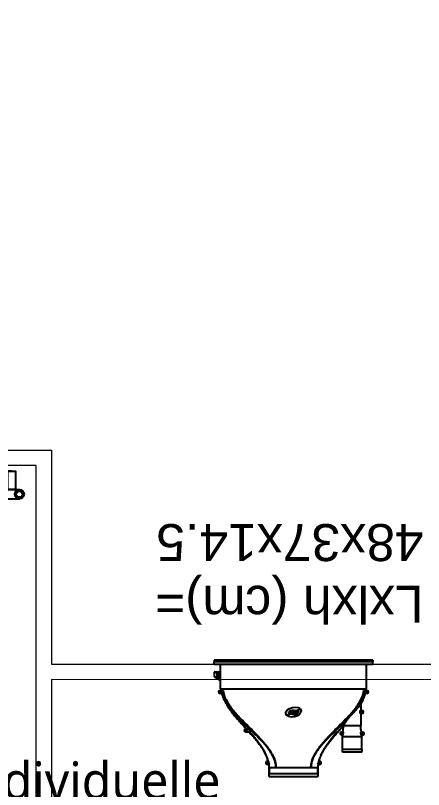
# Model space of a CAD drawing. Extents: x -2795338 to 3769695, y -3516596 to 3048438.
# Drawn here: x 485474 to 486797, y -338634 to -336124 of the extents above; entities that cross this region are included whole.
import ezdxf
from ezdxf import colors
from ezdxf.entities.mleader import LeaderData, LeaderLine
from ezdxf.math import Vec2, Vec3

# ---------------------------------------------------------------- set-up
doc = ezdxf.new("R2010")
doc.units = 0
doc.layers.add('_GAZELEC-RESERVATION', color=1, linetype='Continuous', lineweight=18)
doc.layers.add('prlm-CHAUFF', color=30, linetype='Continuous')
doc.layers.add('prlm-CHAUFF-CONV', color=20, linetype='Continuous')
doc.layers.add('prlm-xpoly', color=7, linetype='Continuous', plot=False)
doc.layers.add('prlm-ZEROPLOT', color=254, linetype='Continuous', plot=False)
doc.styles.add('prlm-chauff', font='trebucbi.ttf', dxfattribs={"height": 18})
doc.styles.get("Standard").update_dxf_attribs({"font": 'arial.ttf'})

# ---------------------------------------------------------------- blocks, each defined once
blk = doc.blocks.new('xi.twintop')
at = {"layer": 'prlm-CHAUFF', "ltscale": 50}
for p, q in [((-8, 35.6), (8, 35.6)), ((-7.9, 36.5), (7.9, 36.5)), ((-7.9, 35.6), (-7.9, 33.5)), ((-7.9, 33.5), (-7.9, 35.6)), ((7.9, 35.6), (7.9, 33.5)), ((7.9, 33.5), (7.9, 35.6)), ((-5.67, 33.5), (-7.9, 33.5)), ((5.67, 33.5), (-5.67, 33.5)), ((7.9, 33.5), (5.67, 33.5)), ((-8.61, 31.95), (-8.61, 32.05)), ((-8.61, 32.05), (-8.51, 32.05)), ((-8.51, 31.95), (-8.61, 31.95)), ((-8.51, 32.16), (-8.41, 32.16)), ((-8.51, 32.05), (-8.51, 32.16)), ((-8.51, 31.84), (-8.51, 31.95)), ((-8.41, 31.84), (-8.51, 31.84)), ((-7.9, 32.5), (-8.46, 32.5)), ((-8.46, 31.5), (-8.16, 31.5)), ((-8.41, 32.16), (-8.41, 32.05)), ((-8.41, 32.05), (-8.3, 32.05)), ((-8.3, 31.95), (-8.41, 31.95)), ((-8.41, 31.95), (-8.41, 31.84)), ((-8.3, 32.05), (-8.3, 31.95)), ((-8.16, 31.5), (-7.95, 32.18)), ((-7.9, 32.5), (-7.95, 32.18)), ((7.95, 32.18), (7.9, 32.5)), ((7.9, 32.5), (8.46, 32.5)), ((8.16, 31.5), (7.95, 32.18)), ((8.46, 31.5), (8.16, 31.5)), ((8.3, 31.95), (8.3, 32.05)), ((8.3, 32.05), (8.41, 32.05)), ((8.41, 31.95), (8.3, 31.95)), ((8.41, 32.16), (8.51, 32.16)), ((8.41, 32.05), (8.41, 32.16)), ((8.41, 31.84), (8.41, 31.95)), ((8.51, 31.84), (8.41, 31.84)), ((8.51, 32.16), (8.51, 32.05)), ((8.51, 32.05), (8.61, 32.05)), ((8.61, 31.95), (8.51, 31.95)), ((8.51, 31.95), (8.51, 31.84)), ((8.61, 32.05), (8.61, 31.95)), ((-22.15, 28.5), (-15.85, 28.5)), ((-9.41, 28.48), (-9.41, 28.48)), ((9.12, 29.02), (9.09, 29.02)), ((9.41, 28.48), (9.38, 28.48)), ((-15.75, 27.6), (-22.25, 27.6)), ((-22.15, 27.6), (-22.15, 23.5)), ((-22.15, 27.6), (-22.15, 23.5)), ((-15.85, 27.6), (-15.85, 23.5)), ((-15.85, 27.6), (-15.85, 23.5)), ((-22.45, 22.66), (-22.35, 22.66)), ((-22.45, 22.55), (-22.45, 22.66)), ((-22.4, 23), (-21.97, 23)), ((-22.35, 22.66), (-22.35, 22.55)), ((-15.85, 23.5), (-22.15, 23.5)), ((-21.97, 23), (-21.85, 22.06)), ((-16.15, 22.06), (-16.03, 23)), ((-16.03, 23), (-15.6, 23)), ((-15.65, 22.66), (-15.55, 22.66)), ((-15.65, 22.55), (-15.65, 22.66)), ((-15.55, 22.66), (-15.55, 22.55)), ((-22.56, 22.55), (-22.45, 22.55)), ((-22.56, 22.45), (-22.56, 22.55)), ((-22.45, 22.45), (-22.56, 22.45)), ((-22.45, 22.34), (-22.45, 22.45)), ((-22.35, 22.34), (-22.45, 22.34)), ((-21.85, 22), (-22.4, 22)), ((-22.35, 22.55), (-22.24, 22.55)), ((-22.24, 22.45), (-22.35, 22.45)), ((-22.35, 22.45), (-22.35, 22.34)), ((-22.24, 22.55), (-22.24, 22.45)), ((-21.85, 22.06), (-21.85, 22)), ((-16.2, 19.84), (-14.13, 22)), ((-14.13, 22), (-16.2, 19.84)), ((-16.15, 22), (-16.15, 22.06)), ((-15.6, 22), (-16.15, 22)), ((-15.76, 22.45), (-15.76, 22.55)), ((-15.76, 22.55), (-15.65, 22.55)), ((-15.65, 22.45), (-15.76, 22.45)), ((-15.65, 22.34), (-15.65, 22.45)), ((-15.55, 22.34), (-15.65, 22.34)), ((-15.55, 22.55), (-15.44, 22.55)), ((-15.55, 22.45), (-15.55, 22.34)), ((-15.44, 22.45), (-15.55, 22.45)), ((-15.44, 22.55), (-15.44, 22.45)), ((14.83, 21), (13.83, 22)), ((13.83, 22), (15.44, 22)), ((15.44, 21), (14.83, 21)), ((15.28, 21.45), (15.28, 21.55)), ((15.28, 21.55), (15.39, 21.55)), ((15.39, 21.45), (15.28, 21.45)), ((15.39, 21.66), (15.49, 21.66)), ((15.39, 21.55), (15.39, 21.66)), ((15.39, 21.34), (15.39, 21.45)), ((15.49, 21.34), (15.39, 21.34)), ((15.49, 21.66), (15.49, 21.55)), ((15.49, 21.55), (15.6, 21.55)), ((15.49, 21.45), (15.49, 21.34)), ((15.6, 21.45), (15.49, 21.45)), ((15.6, 21.55), (15.6, 21.45)), ((-21.8, 20), (-16.2, 20)), ((-21.8, 16), (-21.8, 20)), ((-21.8, 16), (-21.8, 20)), ((-16.2, 19.84), (-16.2, 20)), ((-16.2, 19.84), (-16.2, 20)), ((-22.36, 15.45), (-22.36, 15.55)), ((-22.36, 15.55), (-22.25, 15.55)), ((-22.25, 15.45), (-22.36, 15.45)), ((-22.25, 15.66), (-22.15, 15.66)), ((-22.25, 15.55), (-22.25, 15.66)), ((-22.25, 15.34), (-22.25, 15.45)), ((-22.15, 15.34), (-22.25, 15.34)), ((-22.2, 16), (-21.65, 16)), ((-22.15, 15.66), (-22.15, 15.55)), ((-22.15, 15.55), (-22.04, 15.55)), ((-22.15, 15.45), (-22.15, 15.34)), ((-22.04, 15.45), (-22.15, 15.45)), ((-22.04, 15.55), (-22.04, 15.45)), ((-21.65, 16), (-21.65, 15)), ((-21.65, 15), (-22.2, 15)), ((-21.8, 12.88), (-21.8, 15)), ((-21.8, 12.88), (-21.8, 15)), ((-23.96, 8.95), (-23.96, 9.05)), ((-23.96, 9.05), (-23.85, 9.05)), ((-23.85, 8.95), (-23.96, 8.95)), ((-23.85, 9.16), (-23.75, 9.16)), ((-23.85, 9.05), (-23.85, 9.16)), ((-23.85, 8.84), (-23.85, 8.95)), ((-23.75, 8.84), (-23.85, 8.84)), ((-23.8, 9.5), (-23.19, 9.5)), ((-23.36, 8.5), (-23.8, 8.5)), ((-23.75, 9.16), (-23.75, 9.05)), ((-23.75, 9.05), (-23.64, 9.05)), ((-23.75, 8.95), (-23.75, 8.84)), ((-23.64, 8.95), (-23.75, 8.95)), ((23.7, 8), (-23.7, 8)), ((-23.7, 8), (-23.7, 0)), ((-23.64, 9.05), (-23.64, 8.95)), ((-23.36, 8.42), (-23.36, 8.5)), ((23.19, 9.5), (23.8, 9.5)), ((23.36, 8.42), (23.36, 8.5)), ((23.8, 8.5), (23.36, 8.5)), ((23.64, 8.95), (23.64, 9.05)), ((23.64, 9.05), (23.75, 9.05)), ((23.75, 8.95), (23.64, 8.95)), ((23.7, 8), (23.7, 0)), ((23.75, 9.16), (23.85, 9.16)), ((23.75, 9.05), (23.75, 9.16)), ((23.75, 8.84), (23.75, 8.95)), ((23.85, 8.84), (23.75, 8.84)), ((23.85, 9.16), (23.85, 9.05)), ((23.85, 9.05), (23.96, 9.05)), ((23.85, 8.95), (23.85, 8.84)), ((23.96, 8.95), (23.85, 8.95)), ((23.96, 9.05), (23.96, 8.95)), ((24.18, 4.47), (23.7, 4.81)), ((24.06, 4.42), (23.7, 4.66)), ((23.7, 2.6), (24.06, 2.6)), ((23.7, 2.57), (23.73, 2.6)), ((23.79, 2.6), (23.88, 2.51)), ((23.88, 2.51), (23.97, 2.6)), ((24.04, 2.6), (24.13, 2.51)), ((24.06, 2.6), (24.06, 4.42)), ((24.64, 4.04), (24.06, 4.42)), ((24.64, 2.6), (24.06, 2.6)), ((24.13, 2.51), (24.22, 2.6)), ((24.2, 4.46), (24.18, 4.47)), ((24.18, 2.56), (24.24, 2.51)), ((24.54, 4.24), (24.2, 4.46)), ((24.24, 2.51), (24.3, 2.58)), ((24.28, 2.6), (24.37, 2.51)), ((24.35, 4.85), (24.33, 4.89)), ((24.35, 4.36), (24.35, 4.85)), ((24.35, 4.85), (24.36, 4.85)), ((24.37, 2.51), (24.46, 2.6)), ((24.41, 4.79), (24.43, 4.83)), ((24.41, 4.79), (24.41, 4.32)), ((25.01, 4.43), (24.41, 4.79)), ((24.42, 2.57), (24.48, 2.51)), ((24.43, 4.83), (25.04, 4.47)), ((24.48, 2.51), (24.56, 2.58)), ((24.54, 2.6), (24.63, 2.51)), ((24.63, 2.51), (24.72, 2.6)), ((24.64, 4.04), (24.72, 4.01)), ((24.64, 2.6), (24.64, 4.04)), ((24.72, 2.65), (24.64, 2.6)), ((24.64, 2.6), (24.64, 2.6)), ((25.66, 2.6), (24.64, 2.6)), ((24.7, 2.58), (24.77, 2.51)), ((24.72, 4.01), (24.72, 2.65)), ((24.72, 2.65), (25.71, 2.65)), ((24.73, 2.6), (24.82, 2.51)), ((24.77, 2.51), (24.79, 2.53)), ((24.82, 2.51), (24.91, 2.6)), ((24.9, 2.59), (24.98, 2.51)), ((24.98, 2.51), (25.07, 2.6)), ((25.04, 4.47), (25.01, 4.43)), ((25.01, 4.25), (25.01, 4.43)), ((25.02, 4.42), (25.01, 4.43)), ((25.06, 4.46), (25.02, 4.42)), ((25.02, 4.42), (25.02, 4.25)), ((25.28, 4.25), (25.02, 4.42)), ((25.02, 2.54), (25.05, 2.51)), ((25.04, 4.47), (25.06, 4.46)), ((25.05, 2.51), (25.09, 2.55)), ((25.06, 4.46), (25.39, 4.24)), ((25.06, 2.58), (25.13, 2.51)), ((25.13, 2.51), (25.22, 2.6)), ((25.19, 2.57), (25.25, 2.51)), ((25.25, 2.51), (25.34, 2.6)), ((25.27, 2.53), (25.29, 2.51)), ((25.29, 2.51), (25.32, 2.54)), ((25.31, 2.56), (25.36, 2.51)), ((25.36, 2.51), (25.45, 2.6)), ((25.4, 2.55), (25.44, 2.51)), ((25.44, 2.51), (25.53, 2.6)), ((25.48, 2.54), (25.51, 2.51)), ((25.51, 2.51), (25.6, 2.6)), ((25.53, 2.53), (25.55, 2.51)), ((25.55, 2.51), (25.64, 2.6)), ((25.71, 2.65), (25.66, 2.6)), ((25.66, 2.6), (25.66, 2.6)), ((25.71, 2.65), (25.71, 4.01)), ((-25.75, 0), (-25.75, -0.73)), ((25.75, 0), (-25.75, 0)), ((25.75, 0), (25.75, -0.73)), ((-25.75, -0.81), (-25.75, -0.73)), ((-25.75, -0.73), (25.75, -0.73)), ((-25.75, -1.3), (-25.75, -0.81)), ((25.75, -0.81), (-25.75, -0.81)), ((-25.75, -1.3), (25.75, -1.3)), ((23.75, -0.99), (-23.75, -0.99)), ((-23.75, -1.06), (-23.75, -0.99)), ((-23.55, -0.99), (-23.75, -1.06)), ((-23.75, -1.06), (23.75, -1.06)), ((23.75, -1.11), (-23.75, -1.11)), ((-23.75, -1.16), (-23.75, -1.11)), ((-23.59, -1.11), (-23.75, -1.16)), ((-23.75, -1.16), (23.75, -1.16)), ((23.75, -1.2), (-23.75, -1.2)), ((-23.75, -1.23), (-23.75, -1.2)), ((-23.64, -1.2), (-23.75, -1.23)), ((-23.75, -1.23), (23.75, -1.23)), ((23.75, -1.26), (-23.75, -1.26)), ((-23.75, -1.28), (-23.75, -1.26)), ((-23.68, -1.26), (-23.75, -1.28)), ((-23.75, -1.28), (23.75, -1.28)), ((23.75, -1.29), (-23.75, -1.29)), ((-23.75, -1.3), (-23.75, -1.29)), ((-23.73, -1.29), (-23.75, -1.3)), ((-23.75, -1.3), (23.75, -1.3)), ((23.75, -1.06), (23.55, -0.99)), ((23.75, -1.16), (23.59, -1.11)), ((23.75, -1.23), (23.64, -1.2)), ((23.75, -1.28), (23.68, -1.26)), ((23.75, -1.3), (23.73, -1.29)), ((23.75, -0.99), (23.75, -1.06)), ((23.75, -1.11), (23.75, -1.16)), ((23.75, -1.2), (23.75, -1.23)), ((23.75, -1.26), (23.75, -1.28)), ((23.75, -1.29), (23.75, -1.3)), ((25.75, -0.73), (25.75, -0.81)), ((25.75, -1.3), (25.75, -0.81))]:
    blk.add_line(p, q, dxfattribs=at)
for centre, radius in [((-8.46, 32), 0.3), ((-8.46, 32), 0.25), ((8.46, 32), 0.3), ((8.46, 32), 0.25), ((-22.4, 22.5), 0.3), ((-22.4, 22.5), 0.25), ((-15.6, 22.5), 0.3), ((-15.6, 22.5), 0.25), ((15.44, 21.5), 0.3), ((15.44, 21.5), 0.25), ((-22.2, 15.5), 0.3), ((-22.2, 15.5), 0.25), ((-23.8, 9), 0.3), ((-23.8, 9), 0.25), ((23.8, 9), 0.3), ((23.8, 9), 0.25)]:
    blk.add_circle(centre, radius, dxfattribs=at)
for centre, radius, start, end in [((-6.01, 35.83), 2, 160.5755, 186.7441), ((-6.01, 35.83), 2, 160.5755, 186.7441), ((6.01, 35.83), 2, 353.2559, 19.4245), ((6.01, 35.83), 2, 353.2559, 19.4245), ((-15.67, 33.51), 7.77, 352.5456, 359.9423), ((-15.72, 33.51), 7.82, 352.5763, 359.9264), ((-15.07, 33.49), 7.17, 352.0923, 353.5448), ((-15.07, 33.49), 7.17, 353.9053, 0.1157), ((15.11, 33.49), 7.25, 179.9215, 187.8382), ((15.67, 33.51), 7.77, 180.0577, 187.4544), ((15.72, 33.51), 7.82, 180.0736, 187.4237), ((-19.51, 34.47), 11.74, 332.3321, 345.441), ((-19.16, 34.32), 11.35, 332.1374, 345.6929), ((-8.46, 32), 0.5, 90, 270), ((21.1, 34.98), 13.43, 192.9954, 216.0824), ((19.16, 34.32), 11.35, 194.4106, 207.8626), ((8.46, 32), 0.5, 270, 90), ((-20.26, 27.83), 2, 160.5755, 186.7441), ((-20.26, 27.83), 2, 160.5755, 186.7441), ((-17.74, 27.83), 2, 353.2559, 19.4245), ((-17.74, 27.83), 2, 353.2559, 19.4245), ((-43.13, 48.06), 39, 319.3887, 329.86), ((-43.13, 48.06), 39, 319.3887, 329.8601), ((-26.92, 38.17), 20.01, 331.0483, 332.7983), ((-26.92, 38.17), 20.01, 331.0482, 332.7982), ((26.92, 38.17), 20.01, 207.2018, 208.9518), ((43.13, 48.06), 39, 210.1399, 220.6113), ((43.13, 48.06), 39, 212.5506, 220.6113), ((-22.4, 22.5), 0.5, 90, 270), ((-15.6, 22.5), 0.5, 270, 90), ((-22.51, 30.1), 11.66, 315.9701, 320.4245), ((-22.76, 30.33), 11.99, 316.0326, 320.3619), ((22.51, 30.1), 11.66, 219.5755, 224.0299), ((22.76, 30.33), 11.99, 219.6381, 223.9674), ((15.44, 21.5), 0.5, 270, 90), ((-22.2, 15.5), 0.5, 90, 270), ((-2.48, -0.77), 23.65, 136.4099, 144.7501), ((-44.74, 40.05), 35.1, 315.7111, 319.5265), ((-23.8, 9), 0.5, 90, 270), ((-11.41, 6.64), 12.12, 163.7263, 166.3852), ((23.8, 9), 0.5, 270, 90), ((17.64, -7.23), 13.85, 61.9182, 64.0515), ((17.76, -6.88), 13.43, 62.115, 63.7632), ((18.29, -6.04), 12.5, 61.3177, 61.5903), ((24.75, 5.45), 0.703, 233.033, 242.9325), ((24.72, 5.11), 0.448, 214.6713, 225.4982), ((25.88, 4.92), 0.836, 234.1326, 239.2425), ((18.29, -6.04), 12.5, 53.7494, 55.0637)]:
    blk.add_arc(centre, radius, start, end, dxfattribs=at)
blk.add_ellipse((0, 15.55), major_axis=(2.49, 0.57), ratio=0.600775, dxfattribs=at)
for points, knots in [([(-5.67, 33.5), (-5.67, 33.33), (-5.68, 33.16), (-5.7, 32.82), (-5.72, 32.65), (-5.8, 32.15), (-5.87, 31.82), (-6.05, 31.16), (-6.16, 30.84), (-6.41, 30.21), (-6.55, 29.9), (-7, 29), (-7.34, 28.43), (-8.08, 27.34), (-8.47, 26.81), (-9.69, 25.27), (-10.57, 24.3), (-12.38, 22.39), (-13.32, 21.46), (-15.19, 19.6), (-16.12, 18.67), (-17.95, 16.77), (-18.84, 15.8), (-20.08, 14.27), (-20.47, 13.75), (-21.03, 12.94), (-21.21, 12.66), (-21.55, 12.09), (-21.72, 11.8), (-22.17, 10.91), (-22.43, 10.31), (-22.7, 9.36), (-22.77, 9.03), (-22.86, 8.47), (-22.88, 8.24), (-22.89, 8)], [0, 0, 0, 0, 0.015625, 0.015625, 0.03125, 0.03125, 0.0625, 0.0625, 0.09375, 0.09375, 0.125, 0.125, 0.1875, 0.1875, 0.25, 0.25, 0.375, 0.375, 0.5, 0.5, 0.625, 0.625, 0.75, 0.75, 0.8125, 0.8125, 0.84375, 0.84375, 0.875, 0.875, 0.9375, 0.9375, 0.96875, 0.96875, 0.9907189, 0.9907189, 0.9907189, 0.9907189]), ([(-18.04, 17.26), (-16.85, 18.51), (-15.59, 19.7), (-13.1, 22.1), (-11.85, 23.3), (-10.07, 25.17), (-9.49, 25.81), (-8.39, 27.13), (-7.87, 27.82), (-7.16, 28.91), (-6.93, 29.29), (-6.52, 30.07), (-6.33, 30.48), (-6.02, 31.31), (-5.89, 31.74), (-5.76, 32.39), (-5.73, 32.61), (-5.69, 32.95), (-5.69, 33.06), (-5.67, 33.28), (-5.67, 33.39), (-5.67, 33.5)], [0, 0, 0, 0, 0.25, 0.25, 0.5, 0.5, 0.625, 0.625, 0.75, 0.75, 0.8125, 0.8125, 0.875, 0.875, 0.9375, 0.9375, 0.96875, 0.96875, 0.984375, 0.984375, 1, 1, 1, 1]), ([(5.67, 33.5), (5.67, 33.33), (5.68, 33.16), (5.71, 32.81), (5.73, 32.64), (5.81, 32.14), (5.88, 31.8), (6.08, 31.14), (6.2, 30.82), (6.47, 30.19), (6.62, 29.88), (7.1, 28.98), (7.46, 28.42), (8.23, 27.34), (8.65, 26.82), (9.93, 25.3), (10.84, 24.34), (12.72, 22.46), (13.69, 21.54), (15.61, 19.69), (16.57, 18.77), (18.43, 16.87), (19.34, 15.9), (20.59, 14.36), (20.99, 13.83), (21.55, 13), (21.73, 12.72), (22.07, 12.15), (22.24, 11.85), (22.69, 10.95), (22.94, 10.33), (23.21, 9.37), (23.28, 9.05), (23.36, 8.48), (23.38, 8.24), (23.39, 8)], [0, 0, 0, 0, 0.015625, 0.015625, 0.03125, 0.03125, 0.0625, 0.0625, 0.09375, 0.09375, 0.125, 0.125, 0.1875, 0.1875, 0.25, 0.25, 0.375, 0.375, 0.5, 0.5, 0.625, 0.625, 0.75, 0.75, 0.8125, 0.8125, 0.84375, 0.84375, 0.875, 0.875, 0.9375, 0.9375, 0.96875, 0.96875, 0.9908046, 0.9908046, 0.9908046, 0.9908046]), ([(22.89, 8), (22.88, 8.24), (22.86, 8.47), (22.77, 9.03), (22.7, 9.36), (22.43, 10.31), (22.17, 10.91), (21.72, 11.8), (21.55, 12.09), (21.21, 12.66), (21.03, 12.94), (20.47, 13.75), (20.08, 14.27), (18.84, 15.8), (17.95, 16.77), (16.12, 18.67), (15.18, 19.6), (13.32, 21.46), (12.38, 22.39), (10.57, 24.3), (9.69, 25.27), (8.47, 26.81), (8.08, 27.34), (7.34, 28.43), (7, 29), (6.55, 29.9), (6.41, 30.21), (6.16, 30.84), (6.05, 31.16), (5.87, 31.82), (5.79, 32.15), (5.72, 32.65), (5.7, 32.82), (5.68, 33.16), (5.67, 33.33), (5.67, 33.5)], [0.0092808, 0.0092808, 0.0092808, 0.0092808, 0.03125, 0.03125, 0.0625, 0.0625, 0.125, 0.125, 0.15625, 0.15625, 0.1875, 0.1875, 0.25, 0.25, 0.375, 0.375, 0.5, 0.5, 0.625, 0.625, 0.75, 0.75, 0.8125, 0.8125, 0.875, 0.875, 0.90625, 0.90625, 0.9375, 0.9375, 0.96875, 0.96875, 0.984375, 0.984375, 1, 1, 1, 1]), ([(-8.9, 29.46), (-9.06, 29.12), (-9.43, 28.41), (-10.08, 27.35), (-10.83, 26.27), (-11.65, 25.18), (-12.54, 24.1), (-13.65, 22.81), (-14.86, 21.46), (-15.81, 20.43), (-16.2, 20)], [0.1568082, 0.1568082, 0.1568082, 0.1568082, 0.2305418, 0.3149874, 0.4025619, 0.4929385, 0.5856877, 0.6803551, 0.8317746, 0.9509578, 0.9509578, 0.9509578, 0.9509578]), ([(14.38, 22), (14.06, 22.36), (13.37, 23.14), (12.33, 24.35), (11.38, 25.54), (10.58, 26.62), (9.93, 27.59), (9.37, 28.52), (9.05, 29.15), (8.91, 29.44)], [0.5730592, 0.5730592, 0.5730592, 0.5730592, 0.626259, 0.6884084, 0.7489718, 0.7930827, 0.8358988, 0.8773199, 0.9123747, 0.9123747, 0.9123747, 0.9123747]), ([(23.19, 9.5), (23.12, 9.79), (23.04, 10.07), (22.86, 10.64), (22.75, 10.92), (22.41, 11.74), (22.14, 12.27), (21.56, 13.3), (21.24, 13.8), (20.57, 14.77), (20.21, 15.25), (19.11, 16.65), (18.33, 17.54), (16.73, 19.29), (15.91, 20.15), (15.09, 21)], [0, 0, 0, 0, 0.0625, 0.0625, 0.125, 0.125, 0.25, 0.25, 0.375, 0.375, 0.5, 0.5, 0.75, 0.75, 1, 1, 1, 1]), ([(21.4, 13.55), (21.3, 13.71), (20.98, 14.2), (20.41, 15.02), (19.67, 15.99), (18.88, 16.96), (17.95, 18.04), (16.9, 19.22), (15.98, 20.24), (15.44, 20.84), (15.29, 21)], [0.1694223, 0.1694223, 0.1694223, 0.1694223, 0.1906001, 0.2339285, 0.2787061, 0.3247019, 0.3716424, 0.4351709, 0.4991397, 0.523565, 0.523565, 0.523565, 0.523565]), ([(-18.04, 17.26), (-17.81, 17.52), (-17.58, 17.79), (-17.17, 18.3), (-16.98, 18.55), (-16.64, 19.03), (-16.49, 19.25), (-16.32, 19.53), (-16.28, 19.62), (-16.22, 19.76), (-16.2, 19.81), (-16.2, 19.84)], [0, 0, 0, 0, 0.25, 0.25, 0.5, 0.5, 0.75, 0.75, 0.875, 0.875, 1, 1, 1, 1]), ([(-23.39, 8), (-23.38, 8.28), (-23.35, 8.55), (-23.25, 9.19), (-23.16, 9.55), (-22.84, 10.61), (-22.54, 11.29), (-21.83, 12.6), (-21.42, 13.22), (-20.56, 14.41), (-20.09, 14.98), (-19.62, 15.54)], [0.0331631, 0.0331631, 0.0331631, 0.0331631, 0.125, 0.125, 0.25, 0.25, 0.5, 0.5, 0.75, 0.75, 1, 1, 1, 1]), ([(-1.94, 14.63), (-1.21, 15.35), (-0.84, 15.44), (-0.45, 15.4), (0.16, 15.33), (0.81, 14.93), (1.54, 15.51)], [0, 0, 0, 0, 0.389075, 0.389075, 0.389075, 1, 1, 1, 1]), ([(-1.63, 15.67), (-0.9, 16.39), (-0.53, 16.49), (-0.14, 16.44), (0.47, 16.38), (1.12, 15.98), (1.85, 16.55)], [0, 0, 0, 0, 0.389075, 0.389075, 0.389075, 1, 1, 1, 1]), ([(-23.19, 9.5), (-23.12, 9.8), (-23.04, 10.09), (-22.9, 10.53), (-22.84, 10.67), (-22.74, 10.96), (-22.68, 11.1), (-22.5, 11.53), (-22.37, 11.8), (-22.1, 12.35), (-21.95, 12.61), (-21.8, 12.88)], [0, 0, 0, 0, 0.25, 0.25, 0.375, 0.375, 0.5, 0.5, 0.75, 0.75, 1, 1, 1, 1]), ([(-21.8, 12.88), (-21.96, 12.6), (-22.11, 12.32), (-22.4, 11.74), (-22.54, 11.45), (-22.78, 10.85), (-22.89, 10.55), (-23.01, 10.17), (-23.03, 10.1), (-23.05, 10.03)], [0, 0, 0, 0, 0.25, 0.25, 0.5, 0.5, 0.75, 0.75, 0.8062429, 0.8062429, 0.8062429, 0.8062429]), ([(24.24, 4.96), (24.23, 4.96), (24.23, 4.96), (24.22, 4.97), (24.2, 4.97), (24.19, 4.97), (24.18, 4.98), (24.16, 4.98), (24.15, 4.98), (24.13, 4.99), (24.11, 4.99), (24.09, 4.99), (24.08, 4.99), (24.05, 4.99), (24.02, 4.99), (23.98, 4.99), (23.93, 4.98), (23.89, 4.98), (23.84, 4.97), (23.78, 4.96), (23.74, 4.95), (23.71, 4.95), (23.7, 4.94)], [0.1059402, 0.1059402, 0.1059402, 0.1059402, 0.1359504, 0.1694868, 0.202886, 0.2361704, 0.2693627, 0.3024859, 0.3355633, 0.3686184, 0.401675, 0.434757, 0.4678887, 0.5010941, 0.5629781, 0.6246926, 0.6863942, 0.7482374, 0.8103737, 0.8729511, 0.9361135, 0.9654522, 0.9654522, 0.9654522, 0.9654522]), ([(23.7, 4.91), (23.71, 4.91), (23.72, 4.91), (23.74, 4.92), (23.78, 4.92), (23.81, 4.93), (23.83, 4.93), (23.86, 4.94), (23.89, 4.94), (23.92, 4.95), (23.94, 4.95), (23.97, 4.95), (23.99, 4.96), (24.02, 4.96), (24.04, 4.96), (24.06, 4.96), (24.08, 4.96), (24.11, 4.96), (24.14, 4.96), (24.18, 4.96), (24.21, 4.95), (24.24, 4.95), (24.26, 4.94), (24.28, 4.93), (24.3, 4.92), (24.32, 4.91), (24.33, 4.9), (24.33, 4.89)], [0.053874, 0.053874, 0.053874, 0.053874, 0.0607104, 0.0907643, 0.1206402, 0.1503557, 0.1799287, 0.2093776, 0.238721, 0.2679778, 0.2971672, 0.3263086, 0.3554219, 0.3845269, 0.4136437, 0.4427926, 0.4719939, 0.5012681, 0.5562327, 0.6110034, 0.6657154, 0.7205017, 0.7754929, 0.8308166, 0.8865967, 0.9429527, 1, 1, 1, 1]), ([(24.35, 4.85), (24.35, 4.86), (24.35, 4.86), (24.34, 4.87), (24.33, 4.88), (24.32, 4.88), (24.31, 4.89), (24.3, 4.89), (24.29, 4.9), (24.28, 4.9), (24.26, 4.91), (24.25, 4.91), (24.23, 4.91), (24.22, 4.92), (24.2, 4.92), (24.18, 4.92), (24.17, 4.92), (24.15, 4.92), (24.12, 4.92), (24.09, 4.92), (24.05, 4.92), (24, 4.92), (23.95, 4.91), (23.9, 4.9), (23.85, 4.89), (23.79, 4.88), (23.74, 4.87), (23.71, 4.86), (23.7, 4.86)], [0, 0, 0, 0, 0.0300773, 0.0600539, 0.0899314, 0.1197114, 0.1493956, 0.1789856, 0.2084831, 0.2378898, 0.2672073, 0.2964374, 0.3255817, 0.3546421, 0.3836203, 0.4125181, 0.4413372, 0.4700795, 0.4987468, 0.5532579, 0.6080368, 0.6630958, 0.7184471, 0.7741027, 0.8300742, 0.8863734, 0.9430116, 0.9677174, 0.9677174, 0.9677174, 0.9677174]), ([(24.65, 4.2), (24.65, 4.2), (24.64, 4.2), (24.64, 4.2), (24.63, 4.2), (24.63, 4.2), (24.62, 4.2), (24.61, 4.21), (24.6, 4.21), (24.59, 4.21), (24.58, 4.22), (24.55, 4.23), (24.54, 4.24), (24.54, 4.24)], [0, 0, 0, 0, 0.061789, 0.122374, 0.182441, 0.242697, 0.303842, 0.366548, 0.43144, 0.49908, 0.668346, 0.832646, 1, 1, 1, 1]), ([(25.45, 4.21), (25.44, 4.21), (25.44, 4.22), (25.43, 4.22), (25.41, 4.23), (25.4, 4.23), (25.39, 4.24), (25.37, 4.24), (25.36, 4.25), (25.34, 4.25), (25.32, 4.25), (25.3, 4.26), (25.29, 4.26), (25.27, 4.26), (25.24, 4.26), (25.22, 4.26), (25.2, 4.26), (25.17, 4.26), (25.13, 4.26), (25.08, 4.26), (25.03, 4.26), (24.97, 4.25), (24.91, 4.24), (24.85, 4.24), (24.79, 4.23), (24.72, 4.21), (24.67, 4.21), (24.65, 4.2)], [0.0304712, 0.0304712, 0.0304712, 0.0304712, 0.0599457, 0.0897682, 0.1195016, 0.1491541, 0.1787343, 0.2082505, 0.2377114, 0.2671256, 0.2965018, 0.3258487, 0.355175, 0.3844897, 0.4138015, 0.4431194, 0.4724522, 0.5018089, 0.5568669, 0.611863, 0.6668562, 0.7219052, 0.7770682, 0.8324028, 0.8879658, 0.9438132, 1, 1, 1, 1]), ([(25.71, 4.01), (25.69, 4.04), (25.65, 4.06), (25.55, 4.09), (25.48, 4.1), (25.35, 4.1), (25.31, 4.1), (25.21, 4.09), (25.16, 4.09), (24.98, 4.06), (24.86, 4.04), (24.72, 4.01)], [0, 0, 0, 0, 0.25, 0.25, 0.5, 0.5, 0.625, 0.625, 0.75, 0.75, 1, 1, 1, 1])]:
    blk.add_open_spline(points, degree=3, knots=knots, dxfattribs=at)
for points in [[(-22.15, 23.5), (-22.15, 23.33), (-22.14, 23.17), (-22.13, 23)], [(-22.15, 23.5), (-22.15, 23.33), (-22.14, 23.17), (-22.13, 23)], [(-15.85, 23.5), (-15.85, 23.33), (-15.86, 23.17), (-15.87, 23)], [(-15.85, 23.5), (-15.85, 23.33), (-15.86, 23.17), (-15.87, 23)], [(-22.01, 22), (-21.91, 21.33), (-21.8, 20.67), (-21.8, 20)], [(-22.01, 22), (-21.91, 21.33), (-21.8, 20.67), (-21.8, 20)], [(-15.99, 22), (-16.09, 21.33), (-16.2, 20.67), (-16.2, 20)], [(-15.99, 22), (-16.09, 21.33), (-16.2, 20.67), (-16.2, 20)], [(-0.55, 15.04), (-0.94, 15.09), (-1.32, 14.99), (-1.94, 14.63)], [(-1.78, 15.16), (-1.06, 15.88), (-0.68, 15.97), (-0.29, 15.93)], [(-0.39, 15.58), (-0.78, 15.62), (-1.16, 15.52), (-1.78, 15.16)], [(-0.23, 16.09), (-0.63, 16.13), (-1.01, 16.03), (-1.63, 15.67)], [(1.54, 15.51), (0.72, 14.57), (0.07, 14.98), (-0.55, 15.04)], [(1.7, 16.04), (0.88, 15.1), (0.23, 15.51), (-0.39, 15.58)], [(-0.29, 15.93), (0.32, 15.87), (0.96, 15.47), (1.7, 16.04)], [(1.85, 16.55), (1.03, 15.62), (0.38, 16.02), (-0.23, 16.09)], [(-23.19, 9.5), (-23.26, 9.17), (-23.32, 8.84), (-23.36, 8.5)], [(23.36, 8.5), (23.32, 8.84), (23.26, 9.17), (23.19, 9.5)]]:
    blk.add_open_spline(points, degree=3, dxfattribs=at)
at = {"layer": 'prlm-CHAUFF', "ltscale": 50, "insert": (-42.19, -13.41), "char_height": 12, "width": 139.7925, "attachment_point": 1}
blk.add_mtext('Lxlxh (cm)= 48x37x14.5', dxfattribs=at)
blk = doc.blocks.new('xi.tsl-050-050')
at = {"layer": 'prlm-CHAUFF-CONV', "linetype": 'ByBlock', "lineweight": -2}
h = blk.add_hatch(color=0, dxfattribs=at)
edge = h.paths.add_edge_path()
edge.add_arc((-23.5, 7.5), 1.5, 0, 360)
edge = h.paths.add_edge_path(flags=17)
edge.add_arc((-23.5, 7.5), 1, 0, 360)
edge = h.paths.add_edge_path()
edge.add_arc((23.5, 7.5), 1.5, 0, 360)
edge = h.paths.add_edge_path(flags=17)
edge.add_arc((23.5, 7.5), 1, 0, 360)
at = {"layer": 'prlm-CHAUFF-CONV', "color": 0, "linetype": 'ByBlock', "lineweight": -2, "flags": 128}
for points in [[(23.5, 9), (-23.5, 9)], [(23.5, 6), (-23.5, 6)]]:
    blk.add_lwpolyline(points, dxfattribs=at)
at = {"layer": 'prlm-CHAUFF-CONV', "color": 0, "linetype": 'ByBlock', "lineweight": -2}
for points in [[(-19.73, 0), (-22.27, 0), (-22.27, 6), (-19.73, 6)], [(19.73, 0), (22.27, 0), (22.27, 6), (19.73, 6)]]:
    blk.add_lwpolyline(points, close=True, dxfattribs=at)
for centre, radius in [((-23.5, 7.5), 1.5), ((-23.5, 7.5), 1), ((23.5, 7.5), 1.5), ((23.5, 7.5), 1)]:
    blk.add_circle(centre, radius, dxfattribs=at)
at = {"layer": 'prlm-ZEROPLOT', "linetype": 'ByBlock', "lineweight": -2, "flags": 128}
blk.add_lwpolyline([(-21, 0), (21, 0)], dxfattribs=at)

msp = doc.modelspace()

# ---------------------------------------------------------------- linework, layer by layer
msp.add_circle((487178.691, -234079.124), 3282516.798)
at = {"layer": 'prlm-xpoly', "lineweight": 0}
for points in [[(483181.993, -337172.778), (483782.064, -337172.799), (483781.817, -337533.065), (485591.602, -337533.048), (485591.602, -338227.069), (488256.063, -338227.069), (488249.692, -333978.11), (483181.788, -333978.11)], [(483181.788, -338383.067), (483879.788, -338383.076), (483879.788, -338433.076), (483181.788, -338433.076), (483181.726, -339291.204), (485541.602, -339291.187), (485541.602, -337583.048), (483181.788, -337583.065)], [(487576.331, -338278.159), (485591.602, -338277.069), (485591.545, -340591.645), (486904.507, -340591.645), (486906.673, -339273.039), (487576.332, -339272.934)]]:
    msp.add_lwpolyline(points, close=True, dxfattribs=at)

# ---------------------------------------------------------------- block references
at = {"layer": 'prlm-CHAUFF', "xscale": 10, "yscale": 10, "zscale": 10, "rotation": 179.9999999999995}
msp.add_blockref('xi.twintop', (486375.381, -338227.062), dxfattribs=at)
at = {"layer": 'prlm-CHAUFF-CONV', "xscale": 10, "yscale": 10, "zscale": 10, "rotation": 180.0005201151916}
msp.add_blockref('xi.tsl-050-050', (485252.05, -337601.183), dxfattribs=at)

# ---------------------------------------------------------------- texts
at = {"layer": 'prlm-CHAUFF', "insert": (484498.349, -338544.267), "char_height": 120, "width": 1804.18078, "attachment_point": 1, "style": 'prlm-chauff'}
msp.add_mtext('Chaudière individuelle Chappée Initiaplus Compact 28 ', dxfattribs=at)

# ---------------------------------------------------------------- leaders
at = {"layer": '_GAZELEC-RESERVATION', "color": 6}
ml = msp.add_multileader_mtext('Standard', dxfattribs=at)
ml.set_content('résa n°62 \\P250X250 en dalle haute', color=6)
ml.set_leader_properties()
ml.build(insert=Vec2(0, 0))
ml.multileader.update_dxf_attribs({"has_text_frame": 1, "arrow_head_size": 80, "scale": 20})
ctx = ml.context
ctx.base_point, ctx.scale, ctx.char_height, ctx.arrow_head_size, ctx.landing_gap_size, ctx.plane_origin = Vec3(467725.08, -336137.501), 20, 80, 80, 40, Vec3(461120.508, -335226.741)
notes = []
notes.append((ctx, [(0, (1, 1, 0), (469067.749, -336137.501), (-1, 0), 89.845, [(0, [(469454.587, -336466.286)], 0, [])])]))
ctx.mtext.insert, ctx.mtext.width, ctx.mtext.flow_direction = Vec3(467765.08, -336096.819), 1568.85041, 5
ml = msp.add_multileader_mtext('Standard', dxfattribs=at)
ml.set_content('résa n°87\\P150X150 en dalle haute', color=6)
ml.set_leader_properties()
ml.build(insert=Vec2(0, 0))
ml.multileader.update_dxf_attribs({"has_text_frame": 1, "arrow_head_size": 80, "scale": 20})
ctx = ml.context
ctx.base_point, ctx.scale, ctx.char_height, ctx.arrow_head_size, ctx.landing_gap_size, ctx.plane_origin = Vec3(483908.997, -336564.87), 20, 80, 80, 40, Vec3(477295.529, -335654.11)
notes.append((ctx, [(1, (1, 1, 0), (483819.152, -336564.87), (1, 0), 89.845, [(0, [(483296.4, -337452.895)], 0, [])])]))
ctx.mtext.insert, ctx.mtext.width, ctx.mtext.flow_direction = Vec3(483948.997, -336524.188), 1568.85041, 5
ml = msp.add_multileader_mtext('Standard', dxfattribs=at)
ml.set_content('résa n°63 \\P150X150 en dalle haute', color=6)
ml.set_leader_properties()
ml.build(insert=Vec2(0, 0))
ml.multileader.update_dxf_attribs({"has_text_frame": 1, "arrow_head_size": 80, "scale": 20})
ctx = ml.context
ctx.base_point, ctx.scale, ctx.char_height, ctx.arrow_head_size, ctx.landing_gap_size, ctx.plane_origin = Vec3(467788.712, -336812.875), 20, 80, 80, 40, Vec3(461175.245, -335902.115)
notes.append((ctx, [(0, (1, 1, 0), (469122.486, -336812.875), (-1, 0), 89.845, [(0, [(469509.324, -337141.66)], 0, [])])]))
ctx.mtext.insert, ctx.mtext.width, ctx.mtext.flow_direction = Vec3(467828.712, -336772.193), 1568.85041, 5
ml = msp.add_multileader_mtext('Standard', dxfattribs=at)
ml.set_content('résa n°64 \\P150X150 en dalle haute', color=6)
ml.set_leader_properties()
ml.build(insert=Vec2(0, 0))
ml.multileader.update_dxf_attribs({"has_text_frame": 1, "arrow_head_size": 80, "scale": 20})
ctx = ml.context
ctx.base_point, ctx.scale, ctx.char_height, ctx.arrow_head_size, ctx.landing_gap_size, ctx.plane_origin = Vec3(467788.712, -337662.11), 20, 80, 80, 40, Vec3(461175.245, -336751.35)
notes.append((ctx, [(0, (1, 1, 0), (469122.486, -337662.11), (-1, 0), 89.845, [(0, [(469509.324, -337990.895)], 0, [])])]))
ctx.mtext.insert, ctx.mtext.width, ctx.mtext.flow_direction = Vec3(467828.712, -337621.428), 1568.85041, 5
ml = msp.add_multileader_mtext('Standard', dxfattribs=at)
ml.set_content('résa n°14\\P800x200 A.inf: +203.91', color=6)
ml.set_leader_properties()
ml.build(insert=Vec2(0, 0))
ml.multileader.update_dxf_attribs({"has_text_frame": 1, "arrow_head_size": 80, "scale": 20})
ctx = ml.context
ctx.base_point, ctx.scale, ctx.char_height, ctx.arrow_head_size, ctx.landing_gap_size, ctx.plane_origin = Vec3(480166.511, -337817.075), 20, 80, 80, 40, Vec3(474034.771, -337491.537)
notes.append((ctx, [(0, (1, 1, 0), (481463.996, -337817.075), (-1, 0), 89.845, [(0, [(482003.538, -338518.089)], 0, [])])]))
ctx.mtext.insert, ctx.mtext.width, ctx.mtext.flow_direction = Vec3(480206.511, -337776.366), 1568.85041, 5
ml = msp.add_multileader_mtext('Standard', dxfattribs=at)
ml.set_content('résa n°43 (EP)\\P250x400 A.inf: +203.47', color=6)
ml.set_leader_properties()
ml.build(insert=Vec2(0, 0))
ml.multileader.update_dxf_attribs({"has_text_frame": 1, "arrow_head_size": 80, "scale": 20})
ctx = ml.context
ctx.base_point, ctx.scale, ctx.char_height, ctx.arrow_head_size, ctx.landing_gap_size, ctx.plane_origin = Vec3(461469.87, -337866.504), 20, 80, 80, 40, Vec3(454835.994, -336955.744)
notes.append((ctx, [(1, (1, 1, 0), (461380.025, -337866.504), (1, 0), 89.845, [(0, [(461012.317, -338511.293)], 0, [])])]))
ctx.mtext.insert, ctx.mtext.width, ctx.mtext.flow_direction = Vec3(461509.87, -337825.795), 1568.85041, 5
ml = msp.add_multileader_mtext('Standard', dxfattribs=at)
ml.set_content('résa n°12\\P600x300 A.inf: +203.81', color=6)
ml.set_leader_properties()
ml.build(insert=Vec2(0, 0))
ml.multileader.update_dxf_attribs({"has_text_frame": 1, "arrow_head_size": 80, "scale": 20})
ctx = ml.context
ctx.base_point, ctx.scale, ctx.char_height, ctx.arrow_head_size, ctx.landing_gap_size, ctx.plane_origin = Vec3(478671.499, -338027.542), 20, 80, 80, 40, Vec3(472540.087, -337702.004)
notes.append((ctx, [(0, (1, 1, 0), (479969.312, -338027.542), (-1, 0), 89.845, [(0, [(480508.854, -338582.419)], 0, [])])]))
ctx.mtext.insert, ctx.mtext.width, ctx.mtext.flow_direction = Vec3(478711.499, -337986.833), 1568.85041, 5
for ctx, leaders in notes:
    for number, flags, end, landing, length, lines in leaders:
        leader = LeaderData()
        leader.index, (leader.has_last_leader_line, leader.has_dogleg_vector, leader.attachment_direction) = number, flags
        leader.last_leader_point, leader.dogleg_vector, leader.dogleg_length = Vec3(end), Vec3(landing), length
        for number, points, colour, breaks in lines:
            line = LeaderLine()
            line.index, line.vertices, line.color, line.breaks = number, Vec3.list(points), colors.encode_raw_color(colour), breaks
            leader.lines.append(line)
        ctx.leaders.append(leader)

doc.saveas('drawing.dxf')
